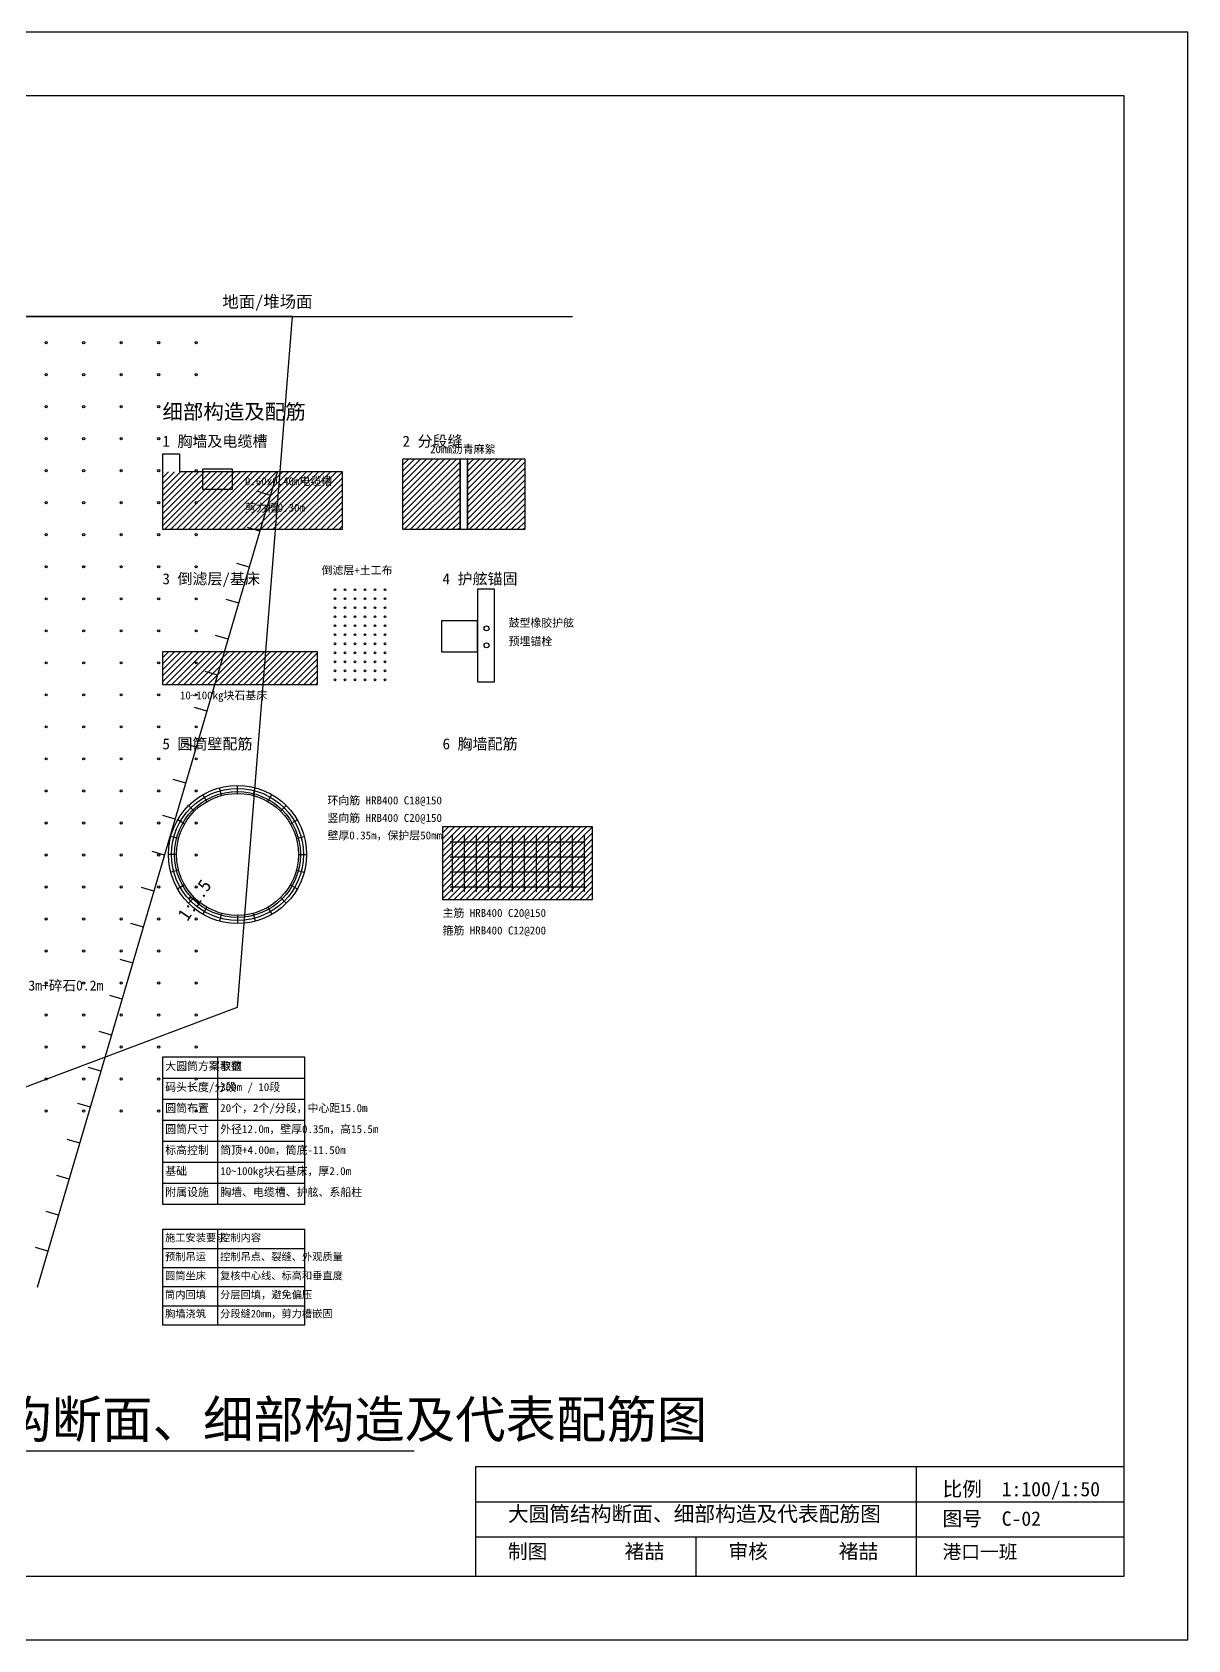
# Model space of a CAD drawing. Header units: metres. Extents: x 0 to 4550, y -900 to 2314.
# Drawn here: x 2240 to 4550, y -900 to 2314 of the extents above; entities that cross this region are included whole.
import ezdxf

# ---------------------------------------------------------------- set-up
doc = ezdxf.new("R2010")
doc.units = ezdxf.units.M
for name, color, linetype in [('BACKFILL', 7, 'Continuous'), ('BORDER', 7, 'Continuous'), ('CUT', 7, 'Continuous'), ('CYLINDER', 7, 'Continuous'), ('EQUIPMENT', 7, 'Continuous'), ('FOUNDATION', 7, 'Continuous'), ('HATCH', 7, 'Continuous'), ('STRUCTURE', 7, 'Continuous'), ('TEXT', 7, 'Continuous')]:
    doc.layers.add(name, color=color, linetype=linetype)
doc.styles.add('CN-SIMSUN', font='SimSun.ttf')

msp = doc.modelspace()

# ---------------------------------------------------------------- linework, layer by layer
msp.add_line((3060, 677), (3108, 725))
at = {"layer": 'BACKFILL'}
msp.add_lwpolyline([(1800, 45), (2650, 365), (2760, 1745), (1800, 1745), (1800, 45)], close=True, dxfattribs=at)
at = {"layer": 'BORDER'}
for p, q in [((2610, 265), (2610, -29)), ((2500, 223), (2785, 223)), ((2500, 181), (2785, 181)), ((2500, 139), (2785, 139)), ((2500, 97), (2785, 97)), ((2500, 55), (2785, 55)), ((2500, 13), (2785, 13)), ((2610, -80), (2610, -270)), ((2500, -118), (2785, -118)), ((2500, -156), (2785, -156)), ((2500, -194), (2785, -194)), ((2500, -232), (2785, -232)), ((1592.5, -522.094), (3003, -522.094)), ((4007.64, -772.6), (4007.64, -554.07)), ((3125.85, -624), (4422.6, -624)), ((3125.85, -693.929), (4422.6, -693.929)), ((3566.745, -772.6), (3566.745, -693.929))]:
    msp.add_line(p, q, dxfattribs=at)
for points in [[(0, -900), (4550, -900), (4550, 2313.674), (0, 2313.674), (0, -900)], [(127.4, -772.6), (4422.6, -772.6), (4422.6, 2186.274), (127.4, 2186.274), (127.4, -772.6)], [(2500, -29), (2785, -29), (2785, 265), (2500, 265), (2500, -29)], [(2500, -270), (2785, -270), (2785, -80), (2500, -80), (2500, -270)], [(3125.85, -772.6), (4422.6, -772.6), (4422.6, -554.07), (3125.85, -554.07), (3125.85, -772.6)]]:
    msp.add_lwpolyline(points, close=True, dxfattribs=at)
at = {"layer": 'CUT'}
msp.add_lwpolyline([(3095, 1320), (3110, 1320), (3110, 1460), (3095, 1460), (3095, 1320)], close=True, dxfattribs=at)
at = {"layer": 'CYLINDER'}
for points in [[(2980, 1320), (3095, 1320), (3095, 1460), (2980, 1460), (2980, 1320)], [(3110, 1320), (3225, 1320), (3225, 1460), (3110, 1460), (3110, 1320)]]:
    msp.add_lwpolyline(points, close=True, dxfattribs=at)
for radius in [138, 122]:
    msp.add_circle((2650, 670), radius, dxfattribs=at)
at = {"layer": 'EQUIPMENT'}
for points in [[(2580, 1400), (2640, 1400), (2640, 1440), (2580, 1440), (2580, 1400)], [(3058, 1075), (3130, 1075), (3130, 1137), (3058, 1137), (3058, 1075)]]:
    msp.add_lwpolyline(points, close=True, dxfattribs=at)
for centre in [(3148, 1122), (3148, 1088)]:
    msp.add_circle(centre, 5, dxfattribs=at)
at = {"layer": 'FOUNDATION'}
msp.add_line((2250, -195), (2730, 1435), dxfattribs=at)
msp.add_lwpolyline([(2500, 1010), (2810, 1010), (2810, 1075), (2500, 1075), (2500, 1010)], close=True, dxfattribs=at)
at = {"layer": 'HATCH'}
for p, q in [((2980, 1460), (2980, 1460)), ((2980, 1448), (2992, 1460)), ((2980, 1436), (3004, 1460)), ((2980, 1424), (3016, 1460)), ((2980, 1412), (3028, 1460)), ((2980, 1400), (3040, 1460)), ((2980, 1388), (3052, 1460)), ((2980, 1376), (3064, 1460)), ((2980, 1364), (3076, 1460)), ((2980, 1352), (3088, 1460)), ((2980, 1340), (3095, 1455)), ((3110, 1460), (3110, 1460)), ((3110, 1448), (3122, 1460)), ((3110, 1436), (3134, 1460)), ((3110, 1424), (3146, 1460)), ((3110, 1412), (3158, 1460)), ((3110, 1400), (3170, 1460)), ((3110, 1388), (3182, 1460)), ((3110, 1376), (3194, 1460)), ((3110, 1364), (3206, 1460)), ((3110, 1352), (3218, 1460)), ((3110, 1340), (3225, 1455)), ((2500, 1435), (2500, 1435)), ((2500, 1423), (2512, 1435)), ((2500, 1411), (2524, 1435)), ((2500, 1399), (2536, 1435)), ((2500, 1387), (2548, 1435)), ((2500, 1375), (2560, 1435)), ((2500, 1363), (2572, 1435)), ((2500, 1351), (2584, 1435)), ((2500, 1339), (2596, 1435)), ((2500, 1327), (2608, 1435)), ((2505, 1320), (2620, 1435)), ((2517, 1320), (2632, 1435)), ((2529, 1320), (2644, 1435)), ((2541, 1320), (2656, 1435)), ((2553, 1320), (2668, 1435)), ((2565, 1320), (2680, 1435)), ((2577, 1320), (2692, 1435)), ((2589, 1320), (2704, 1435)), ((2601, 1320), (2716, 1435)), ((2613, 1320), (2728, 1435)), ((2625, 1320), (2740, 1435)), ((2637, 1320), (2752, 1435)), ((2649, 1320), (2764, 1435)), ((2661, 1320), (2776, 1435)), ((2673, 1320), (2788, 1435)), ((2685, 1320), (2800, 1435)), ((2697, 1320), (2812, 1435)), ((2709, 1320), (2824, 1435)), ((2721, 1320), (2836, 1435)), ((2733, 1320), (2848, 1435)), ((2860, 1435), (2745, 1320)), ((2860, 1423), (2757, 1320)), ((2980, 1328), (3095, 1443)), ((3095, 1431), (2984, 1320)), ((3095, 1419), (2996, 1320)), ((3110, 1328), (3225, 1443)), ((3225, 1431), (3114, 1320)), ((3225, 1419), (3126, 1320)), ((2716.1, 1387.798), (2691.159, 1395.143)), ((2860, 1411), (2769, 1320)), ((2860, 1399), (2781, 1320)), ((2860, 1387), (2793, 1320)), ((3095, 1407), (3008, 1320)), ((3095, 1395), (3020, 1320)), ((3095, 1383), (3032, 1320)), ((3225, 1407), (3138, 1320)), ((3225, 1395), (3150, 1320)), ((3225, 1383), (3162, 1320)), ((2860, 1375), (2805, 1320)), ((2860, 1363), (2817, 1320)), ((2860, 1351), (2829, 1320)), ((3095, 1371), (3044, 1320)), ((3095, 1359), (3056, 1320)), ((3225, 1371), (3174, 1320)), ((3225, 1359), (3186, 1320)), ((2694.914, 1315.853), (2669.973, 1323.198)), ((2860, 1339), (2841, 1320)), ((2860, 1327), (2853, 1320)), ((3095, 1347), (3068, 1320)), ((3095, 1335), (3080, 1320)), ((3095, 1323), (3092, 1320)), ((3225, 1347), (3198, 1320)), ((3225, 1335), (3210, 1320)), ((3225, 1323), (3222, 1320)), ((2673.727, 1243.908), (2648.786, 1251.252)), ((2652.541, 1171.962), (2627.6, 1179.307)), ((2631.355, 1100.017), (2606.414, 1107.361)), ((2500, 1075), (2500, 1075)), ((2500, 1063), (2512, 1075)), ((2500, 1051), (2524, 1075)), ((2500, 1039), (2536, 1075)), ((2500, 1027), (2548, 1075)), ((2500, 1015), (2560, 1075)), ((2507, 1010), (2572, 1075)), ((2519, 1010), (2584, 1075)), ((2531, 1010), (2596, 1075)), ((2543, 1010), (2608, 1075)), ((2555, 1010), (2620, 1075)), ((2567, 1010), (2632, 1075)), ((2579, 1010), (2644, 1075)), ((2591, 1010), (2656, 1075)), ((2603, 1010), (2668, 1075)), ((2615, 1010), (2680, 1075)), ((2627, 1010), (2692, 1075)), ((2639, 1010), (2704, 1075)), ((2651, 1010), (2716, 1075)), ((2663, 1010), (2728, 1075)), ((2675, 1010), (2740, 1075)), ((2687, 1010), (2752, 1075)), ((2699, 1010), (2764, 1075)), ((2711, 1010), (2776, 1075)), ((2723, 1010), (2788, 1075)), ((2735, 1010), (2800, 1075)), ((2810, 1073), (2747, 1010)), ((2810, 1061), (2759, 1010)), ((2610.168, 1028.071), (2585.227, 1035.416)), ((2810, 1049), (2771, 1010)), ((2810, 1037), (2783, 1010)), ((2810, 1025), (2795, 1010)), ((2810, 1013), (2807, 1010)), ((2588.982, 956.126), (2564.041, 963.471)), ((2567.796, 884.181), (2542.854, 891.525)), ((2546.609, 812.235), (2521.668, 819.58)), ((2525.423, 740.29), (2500.482, 747.635)), ((3060, 725), (3060, 725)), ((3060, 713), (3072, 725)), ((3060, 701), (3084, 725)), ((3060, 689), (3096, 725)), ((3060, 665), (3120, 725)), ((3060, 653), (3132, 725)), ((3060, 641), (3144, 725)), ((3060, 629), (3156, 725)), ((3060, 617), (3168, 725)), ((3060, 605), (3180, 725)), ((3060, 593), (3192, 725)), ((3060, 581), (3204, 725)), ((3071, 580), (3216, 725)), ((3083, 580), (3228, 725)), ((3095, 580), (3240, 725)), ((3107, 580), (3252, 725)), ((3119, 580), (3264, 725)), ((3131, 580), (3276, 725)), ((3143, 580), (3288, 725)), ((3155, 580), (3300, 725)), ((3167, 580), (3312, 725)), ((3179, 580), (3324, 725)), ((3191, 580), (3336, 725)), ((3203, 580), (3348, 725)), ((3360, 725), (3215, 580)), ((3360, 713), (3227, 580)), ((2504.236, 668.345), (2479.295, 675.689)), ((3360, 701), (3239, 580)), ((3360, 689), (3251, 580)), ((3360, 677), (3263, 580)), ((3360, 665), (3275, 580)), ((3360, 653), (3287, 580)), ((3360, 641), (3299, 580)), ((3360, 629), (3311, 580)), ((3360, 617), (3323, 580)), ((2483.05, 596.399), (2458.109, 603.744)), ((3360, 605), (3335, 580)), ((3360, 593), (3347, 580)), ((3360, 581), (3359, 580)), ((2461.864, 524.454), (2436.923, 531.798)), ((2440.677, 452.508), (2415.736, 459.853)), ((2419.491, 380.563), (2394.55, 387.908)), ((2398.305, 308.618), (2373.364, 315.962)), ((2377.118, 236.672), (2352.177, 244.017)), ((2355.932, 164.727), (2330.991, 172.072)), ((2334.745, 92.782), (2309.804, 100.126)), ((2313.559, 20.836), (2288.618, 28.181)), ((2292.373, -51.109), (2267.432, -43.765)), ((2271.186, -123.055), (2246.245, -115.71))]:
    msp.add_line(p, q, dxfattribs=at)
for centre, radius in [((2267.5, 1693), 2.2), ((2342.5, 1693), 2.2), ((2417.5, 1693), 2.2), ((2492.5, 1693), 2.2), ((2567.5, 1693), 2.2), ((2267.5, 1629), 2.2), ((2342.5, 1629), 2.2), ((2417.5, 1629), 2.2), ((2492.5, 1629), 2.2), ((2567.5, 1629), 2.2), ((2267.5, 1565), 2.2), ((2342.5, 1565), 2.2), ((2417.5, 1565), 2.2), ((2492.5, 1565), 2.2), ((2567.5, 1565), 2.2), ((2267.5, 1501), 2.2), ((2342.5, 1501), 2.2), ((2417.5, 1501), 2.2), ((2492.5, 1501), 2.2), ((2567.5, 1501), 2.2), ((2267.5, 1437), 2.2), ((2342.5, 1437), 2.2), ((2417.5, 1437), 2.2), ((2492.5, 1437), 2.2), ((2567.5, 1437), 2.2), ((2267.5, 1373), 2.2), ((2342.5, 1373), 2.2), ((2417.5, 1373), 2.2), ((2492.5, 1373), 2.2), ((2567.5, 1373), 2.2), ((2267.5, 1309), 2.2), ((2342.5, 1309), 2.2), ((2417.5, 1309), 2.2), ((2492.5, 1309), 2.2), ((2567.5, 1309), 2.2), ((2267.5, 1245), 2.2), ((2342.5, 1245), 2.2), ((2417.5, 1245), 2.2), ((2492.5, 1245), 2.2), ((2567.5, 1245), 2.2), ((2845, 1199), 1.7), ((2865, 1199), 1.7), ((2885, 1199), 1.7), ((2905, 1199), 1.7), ((2925, 1199), 1.7), ((2945, 1199), 1.7), ((2267.5, 1181), 2.2), ((2342.5, 1181), 2.2), ((2417.5, 1181), 2.2), ((2492.5, 1181), 2.2), ((2567.5, 1181), 2.2), ((2845, 1181), 1.7), ((2845, 1163), 1.7), ((2865, 1181), 1.7), ((2865, 1163), 1.7), ((2885, 1181), 1.7), ((2885, 1163), 1.7), ((2905, 1181), 1.7), ((2905, 1163), 1.7), ((2925, 1181), 1.7), ((2925, 1163), 1.7), ((2945, 1181), 1.7), ((2945, 1163), 1.7), ((2845, 1145), 1.7), ((2845, 1127), 1.7), ((2865, 1145), 1.7), ((2865, 1127), 1.7), ((2885, 1145), 1.7), ((2885, 1127), 1.7), ((2905, 1145), 1.7), ((2905, 1127), 1.7), ((2925, 1145), 1.7), ((2925, 1127), 1.7), ((2945, 1145), 1.7), ((2945, 1127), 1.7), ((2267.5, 1117), 2.2), ((2342.5, 1117), 2.2), ((2417.5, 1117), 2.2), ((2492.5, 1117), 2.2), ((2567.5, 1117), 2.2), ((2845, 1109), 1.7), ((2845, 1091), 1.7), ((2865, 1109), 1.7), ((2865, 1091), 1.7), ((2885, 1109), 1.7), ((2885, 1091), 1.7), ((2905, 1109), 1.7), ((2905, 1091), 1.7), ((2925, 1109), 1.7), ((2925, 1091), 1.7), ((2945, 1109), 1.7), ((2945, 1091), 1.7), ((2845, 1073), 1.7), ((2865, 1073), 1.7), ((2885, 1073), 1.7), ((2905, 1073), 1.7), ((2925, 1073), 1.7), ((2945, 1073), 1.7), ((2267.5, 1053), 2.2), ((2342.5, 1053), 2.2), ((2417.5, 1053), 2.2), ((2492.5, 1053), 2.2), ((2567.5, 1053), 2.2), ((2845, 1055), 1.7), ((2845, 1037), 1.7), ((2865, 1055), 1.7), ((2865, 1037), 1.7), ((2885, 1055), 1.7), ((2885, 1037), 1.7), ((2905, 1055), 1.7), ((2905, 1037), 1.7), ((2925, 1055), 1.7), ((2925, 1037), 1.7), ((2945, 1055), 1.7), ((2945, 1037), 1.7), ((2845, 1019), 1.7), ((2865, 1019), 1.7), ((2885, 1019), 1.7), ((2905, 1019), 1.7), ((2925, 1019), 1.7), ((2945, 1019), 1.7), ((2267.5, 989), 2.2), ((2342.5, 989), 2.2), ((2417.5, 989), 2.2), ((2492.5, 989), 2.2), ((2567.5, 989), 2.2), ((2267.5, 925), 2.2), ((2342.5, 925), 2.2), ((2417.5, 925), 2.2), ((2492.5, 925), 2.2), ((2567.5, 925), 2.2), ((2267.5, 861), 2.2), ((2342.5, 861), 2.2), ((2417.5, 861), 2.2), ((2492.5, 861), 2.2), ((2567.5, 861), 2.2), ((2267.5, 797), 2.2), ((2342.5, 797), 2.2), ((2417.5, 797), 2.2), ((2492.5, 797), 2.2), ((2567.5, 797), 2.2), ((2267.5, 733), 2.2), ((2342.5, 733), 2.2), ((2417.5, 733), 2.2), ((2492.5, 733), 2.2), ((2567.5, 733), 2.2), ((2267.5, 669), 2.2), ((2342.5, 669), 2.2), ((2417.5, 669), 2.2), ((2492.5, 669), 2.2), ((2567.5, 669), 2.2), ((2267.5, 605), 2.2), ((2342.5, 605), 2.2), ((2417.5, 605), 2.2), ((2492.5, 605), 2.2), ((2567.5, 605), 2.2), ((2267.5, 541), 2.2), ((2342.5, 541), 2.2), ((2417.5, 541), 2.2), ((2492.5, 541), 2.2), ((2567.5, 541), 2.2), ((2267.5, 477), 2.2), ((2342.5, 477), 2.2), ((2417.5, 477), 2.2), ((2492.5, 477), 2.2), ((2567.5, 477), 2.2), ((2267.5, 413), 2.2), ((2342.5, 413), 2.2), ((2417.5, 413), 2.2), ((2492.5, 413), 2.2), ((2567.5, 413), 2.2), ((2267.5, 349), 2.2), ((2342.5, 349), 2.2), ((2417.5, 349), 2.2), ((2492.5, 349), 2.2), ((2567.5, 349), 2.2), ((2267.5, 285), 2.2), ((2342.5, 285), 2.2), ((2417.5, 285), 2.2), ((2492.5, 285), 2.2), ((2567.5, 285), 2.2), ((2267.5, 221), 2.2), ((2342.5, 221), 2.2), ((2417.5, 221), 2.2), ((2492.5, 221), 2.2), ((2567.5, 221), 2.2), ((2267.5, 157), 2.2), ((2342.5, 157), 2.2), ((2417.5, 157), 2.2), ((2492.5, 157), 2.2), ((2567.5, 157), 2.2)]:
    msp.add_circle(centre, radius, dxfattribs=at)
at = {"layer": 'STRUCTURE'}
for p, q in [((350, 1745), (3320, 1745)), ((2650, 792), (2650, 808)), ((2589, 775.655), (2581, 789.512)), ((2618.424, 787.843), (2614.283, 803.298)), ((2681.576, 787.843), (2685.717, 803.298)), ((2711, 775.655), (2719, 789.512)), ((2563.733, 756.267), (2552.419, 767.581)), ((2736.267, 756.267), (2747.581, 767.581)), ((2544.345, 731), (2530.488, 739)), ((2755.655, 731), (2769.512, 739)), ((3080, 595), (3080, 710)), ((3104, 595), (3104, 710)), ((3128, 595), (3128, 710)), ((3152, 595), (3152, 710)), ((3176, 595), (3176, 710)), ((3200, 595), (3200, 710)), ((3224, 595), (3224, 710)), ((3248, 595), (3248, 710)), ((3272, 595), (3272, 710)), ((3296, 595), (3296, 710)), ((3320, 595), (3320, 710)), ((3344, 595), (3344, 710)), ((2532.157, 701.576), (2516.702, 705.717)), ((2767.843, 701.576), (2783.298, 705.717)), ((3075, 695), (3345, 695)), ((2528, 670), (2512, 670)), ((2772, 670), (2788, 670)), ((3075, 665), (3345, 665)), ((2532.157, 638.424), (2516.702, 634.283)), ((2767.843, 638.424), (2783.298, 634.283)), ((3075, 635), (3345, 635)), ((2544.345, 609), (2530.488, 601)), ((2563.733, 583.733), (2552.419, 572.419)), ((2736.267, 583.733), (2747.581, 572.419)), ((2755.655, 609), (2769.512, 601)), ((3075, 605), (3345, 605)), ((2589, 564.345), (2581, 550.488)), ((2618.424, 552.157), (2614.283, 536.702)), ((2650, 548), (2650, 532)), ((2681.576, 552.157), (2685.717, 536.702)), ((2711, 564.345), (2719, 550.488))]:
    msp.add_line(p, q, dxfattribs=at)
for points in [[(2500, 1320), (2860, 1320), (2860, 1435), (2535, 1435), (2535, 1470), (2500, 1470), (2500, 1320)], [(3130, 1015), (3164, 1015), (3164, 1200), (3130, 1200), (3130, 1015)], [(3060, 580), (3360, 580), (3360, 725), (3060, 725), (3060, 580)]]:
    msp.add_lwpolyline(points, close=True, dxfattribs=at)
for radius in [132, 126]:
    msp.add_circle((2650, 670), radius, dxfattribs=at)

# ---------------------------------------------------------------- texts
at = {"layer": 'TEXT', "style": 'CN-SIMSUN'}
for s, height, p in [('地面/堆场面', 24, (2620, 1763)), ('细部构造及配筋', 30, (2500, 1540)), ('1 胸墙及电缆槽', 22, (2500, 1485)), ('2 分段缝', 22, (2980, 1485)), ('20mm沥青麻絮', 16, (3035, 1472)), ('0.60x0.40m电缆槽', 16, (2665, 1408)), ('剪力槽0.30m', 16, (2665, 1355)), ('3 倒滤层/基床', 22, (2500, 1210)), ('倒滤层+土工布', 16, (2818, 1230)), ('4 护舷锚固', 22, (3060, 1210)), ('鼓型橡胶护舷', 16, (3192, 1125)), ('预埋锚栓', 16, (3192, 1088)), ('10~100kg块石基床', 16, (2535, 980)), ('5 圆筒壁配筋', 22, (2500, 880)), ('6 胸墙配筋', 22, (3060, 880)), ('环向筋 HRB400 C18@150', 16, (2830, 770)), ('竖向筋 HRB400 C20@150', 16, (2830, 735)), ('壁厚0.35m，保护层50mm', 16, (2830, 700)), ('主筋 HRB400 C20@150', 16, (3060, 545)), ('箍筋 HRB400 C12@200', 16, (3060, 510)), ('二片石0.3m+碎石0.2m', 20, (2123, 398)), ('大圆筒方案参数', 16, (2505.6, 238.96)), ('取值', 16, (2615.6, 238.96)), ('码头长度/分段', 16, (2505.6, 196.96)), ('300m / 10段', 16, (2615.6, 196.96)), ('圆筒布置', 16, (2505.6, 154.96)), ('20个，2个/分段，中心距15.0m', 16, (2615.6, 154.96)), ('圆筒尺寸', 16, (2505.6, 112.96)), ('外径12.0m，壁厚0.35m，高15.5m', 16, (2615.6, 112.96)), ('标高控制', 16, (2505.6, 70.96)), ('筒顶+4.00m，筒底-11.50m', 16, (2615.6, 70.96)), ('基础', 16, (2505.6, 28.96)), ('10~100kg块石基床，厚2.0m', 16, (2615.6, 28.96)), ('附属设施', 16, (2505.6, -13.04)), ('胸墙、电缆槽、护舷、系船柱', 16, (2615.6, -13.04)), ('施工安装要求', 15, (2505.25, -103.56)), ('控制内容', 15, (2615.25, -103.56)), ('预制吊运', 15, (2505.25, -141.56)), ('控制吊点、裂缝、外观质量', 15, (2615.25, -141.56)), ('圆筒坐床', 15, (2505.25, -179.56)), ('复核中心线、标高和垂直度', 15, (2615.25, -179.56)), ('筒内回填', 15, (2505.25, -217.56)), ('分层回填，避免偏压', 15, (2615.25, -217.56)), ('胸墙浇筑', 15, (2505.25, -255.56)), ('分段缝20mm，剪力槽嵌固', 15, (2615.25, -255.56)), ('大圆筒结构断面、细部构造及代表配筋图', 73.91451, (1774.5, -496.224)), ('比例  1:100/1:50', 28.92307, (4059.51, -613.073)), ('大圆筒结构断面、细部构造及代表配筋图', 30.36922, (3190.688, -663.335)), ('图号  C-02', 28.9231, (4059.51, -672.076)), ('制图', 28.9231, (3190.688, -737.635)), ('褚喆', 28.9231, (3424.102, -737.635)), ('审核', 28.9231, (3631.582, -737.635)), ('褚喆', 28.9231, (3852.03, -737.635)), ('港口一班', 27.4769, (4059.51, -737.635))]:
    msp.add_text(s, height=height, dxfattribs=at).set_placement(p)
msp.add_text('1:1.5', height=26, rotation=56, dxfattribs=at).set_placement((2550, 535))

doc.saveas('drawing.dxf')
